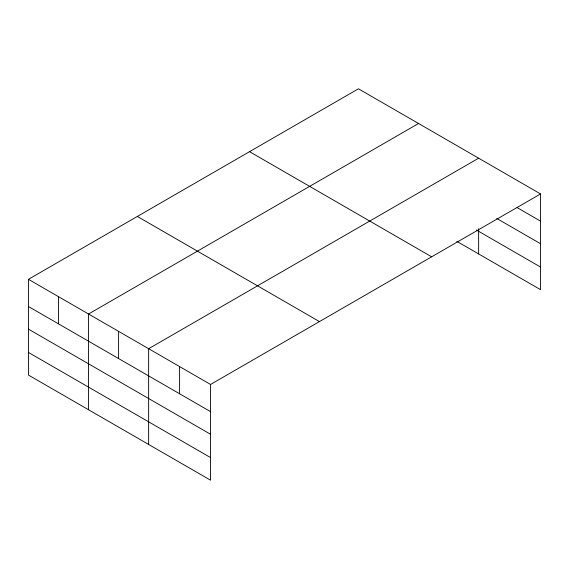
<?xml version="1.0" encoding="UTF-8"?>
<svg xmlns="http://www.w3.org/2000/svg" width="569" height="569" viewBox="0 0 569 569"><rect width="100%" height="100%" fill="white"/><g stroke="black" fill="none" stroke-linecap="round" stroke-linejoin="round"><path stroke-width="0.85" d="M28.45 279.322L210.558 384.459L210.558 480.2L28.45 375.063L28.45 279.322L358.442 88.8L540.55 193.937L540.55 289.678L456.85 241.356M418.542 123.494L88.544 314.017L88.544 409.758M478.636 158.189L148.637 348.712L148.637 444.453M210.558 384.459L540.55 193.937M517.143 207.607L540.55 221.121M496.758 218.46L540.55 243.745M476.381 230.004L540.55 267.053M249.549 151.674L431.651 256.811M137.349 216.448L319.451 321.585M28.45 306.506L210.558 411.643M28.45 329.124L210.558 434.268M28.45 352.439L210.558 457.576M478.636 228.717L478.636 253.93M179.598 366.585L179.598 393.769M118.594 331.364L118.594 358.548M58.5 296.669L58.5 323.853"/></g></svg>
